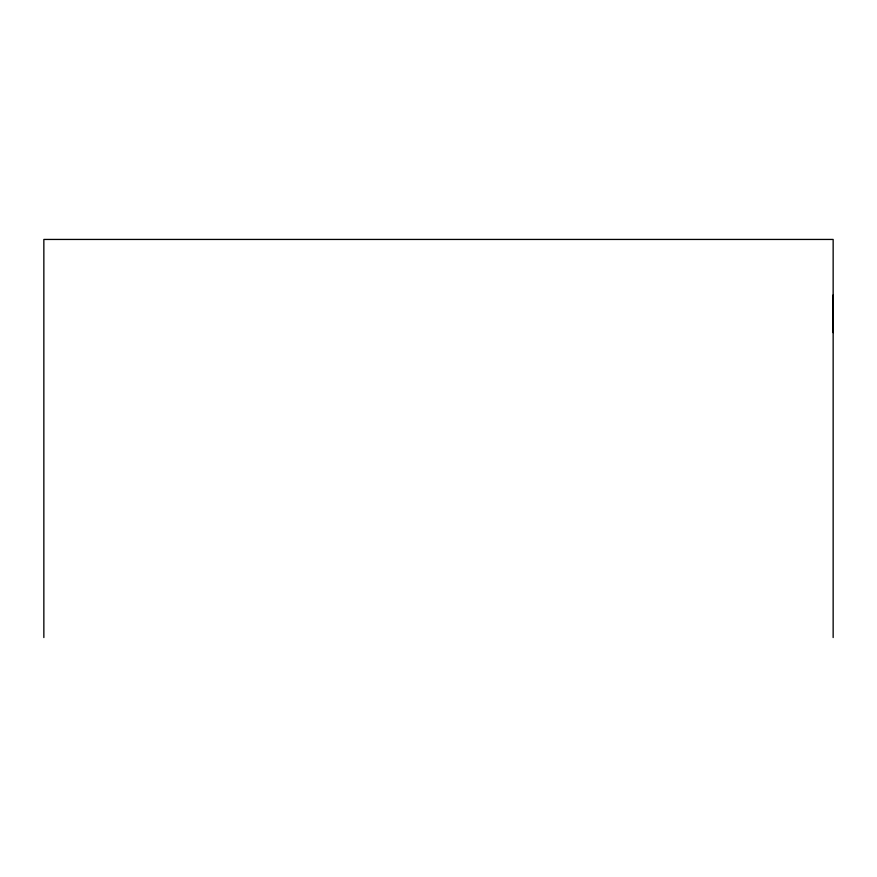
<?xml version="1.0" encoding="UTF-8"?>
<svg xmlns="http://www.w3.org/2000/svg" width="877" height="877" viewBox="0 0 877 877"><rect width="100%" height="100%" fill="white"/><g stroke="black" fill="none" stroke-linecap="round" stroke-linejoin="round"><path stroke-width="1.32" d="M833.15 332.646L833.15 294.957M833.15 637.557L833.15 239.443L43.85 239.443L43.85 637.557"/></g></svg>
